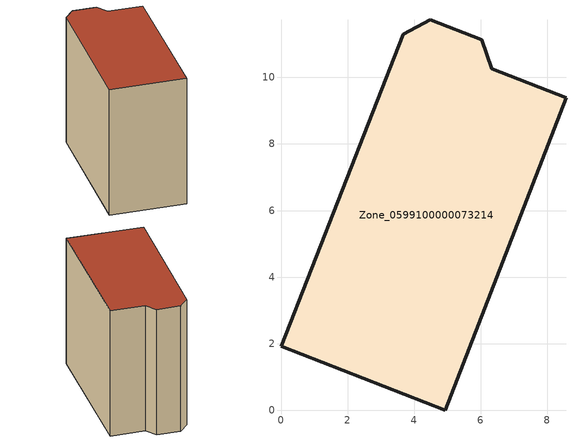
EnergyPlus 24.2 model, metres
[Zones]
Zone_0599100000073214
 floor ground (C_G): 0,1.92 3.67,11.3 4.49,11.73 6.04,11.13 6.33,10.26 8.56,9.39 4.94,0 z0
 wall outside (C_F): 3.67,11.3 0,1.92 4.94,0 8.56,9.39 6.33,10.26 6.04,11.13 4.49,11.73 3.67,11.3 z0:9.48
 roof outside (C_R): 4.49,11.73 3.67,11.3 0,1.92 4.94,0 8.56,9.39 6.33,10.26 6.04,11.13 z9.48
[BUILDING]
Pand.0599100000073214: North Axis=0; Terrain=City; Loads Convergence Tolerance Value=0.04; Temperature Convergence Tolerance Value=0.4; Solar Distribution=FullExterior; Maximum Number of Warmup Days=25; Minimum Number of Warmup Days=1
[Site:Location]
Rotterdam.The.Hague.AP_ZH_NLD Design_Conditions: Latitude=51.96; Longitude=4.45; Time Zone=1; Elevation=-4.5
[SITE:GROUNDTEMPERATURE:BUILDINGSURFACE]
18, 18, 18, 18, 18, 18, 18, 18, 18, 18, 18, 18
[MATERIAL] Thermal Absorptance=0.9; Solar Absorptance=0.7; Visible Absorptance=0.7
Name | Roughness | Thickness | Conductivity | Density | Specific Heat
G.TI.1946 | MediumSmooth | 0.15 | 1 | 540 | 1210
F.TI.1946 | Rough | 0.3 | 0.857143 | 1920 | 840
R.TI.1946 | MediumRough | 0.2 | 0.1 | 1500 | 1000
[CONSTRUCTION]
C_G: G.TI.1946
C_F: F.TI.1946
C_R: R.TI.1946
[ZONE]
Zone_0599100000073214: Type=1; Multiplier=1; Ceiling Height=Autocalculate; Volume=Autocalculate; Floor Area=autocalculate; Part of Total Floor Area=Yes
[ZONEINFILTRATION:DESIGNFLOWRATE]
Infil_Zone_0599100000073214: Zone or ZoneList or Space or SpaceList=Zone_0599100000073214; Schedule=AlwaysOn; Design Flow Rate Calculation Method=Flow/Area; Flow Rate per Floor Area=0.003; Constant Term Coefficient=1; Temperature Term Coefficient=0; Velocity Term Coefficient=0; Velocity Squared Term Coefficient=0
[HVACTEMPLATE:ZONE:IDEALLOADSAIRSYSTEM]
Zone_0599100000073214: Maximum Heating Supply Air Temperature=50; Minimum Cooling Supply Air Temperature=13; Maximum Heating Supply Air Humidity Ratio=0.0156; Minimum Cooling Supply Air Humidity Ratio=0.0077; Heating Limit=NoLimit; Cooling Limit=NoLimit; Dehumidification Control Type=ConstantSensibleHeatRatio; Cooling Sensible Heat Ratio=0.7; Dehumidification Setpoint=60; Humidification Control Type=None; Humidification Setpoint=30; Outdoor Air Method=None; Outdoor Air Flow Rate per Person=0.00944; Outdoor Air Flow Rate per Zone Floor Area=0; Outdoor Air Flow Rate per Zone=0; Demand Controlled Ventilation Type=None; Outdoor Air Economizer Type=NoEconomizer; Heat Recovery Type=None; Sensible Heat Recovery Effectiveness=0.7; Latent Heat Recovery Effectiveness=0.65
[ZONECONTROL:THERMOSTAT]
ThermostatControl_Zone_0599100000073214: Zone or ZoneList=Zone_0599100000073214; Control Type Schedule=DualSetpointControlType; Control 1=Thermostat_Zone_0599100000073214; Temperature Difference Between Cutout And Setpoint=0
[THERMOSTATSETPOINT:DUALSETPOINT]
Thermostat_Zone_0599100000073214: Heating Setpoint Temperature Schedule=HeatingSetpoint_Zone_0599100000073214; Cooling Setpoint Temperature Schedule=CoolingSetpoint_Zone_0599100000073214
[SCHEDULE:COMPACT]
HeatingSetpoint_Zone_0599100000073214: Through: 12/31, For: AllDays, Until: 24:00, 21
CoolingSetpoint_Zone_0599100000073214: Through: 12/31, For: AllDays, Until: 24:00, 24
DualSetpointControlType: Through: 12/31, For: AllDays, Until: 24:00, 4
AlwaysOn: Through: 12/31, For: AllDays, Until: 24:00, 1
